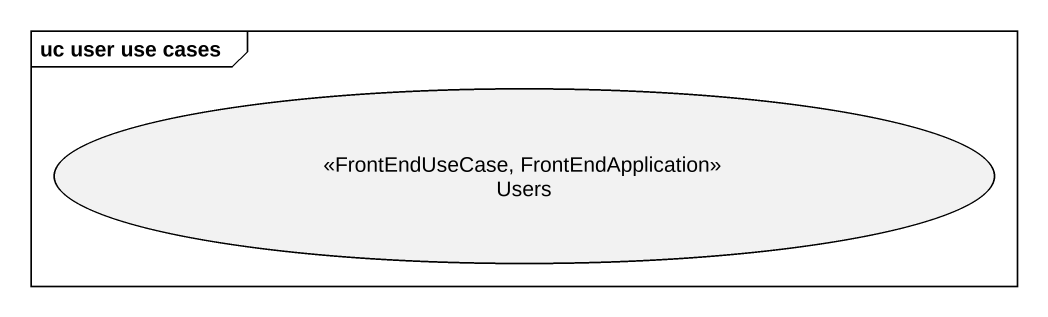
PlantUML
@startuml
mainframe uc user use cases
usecase Users <<FrontEndUseCase, FrontEndApplication>>
@enduml
